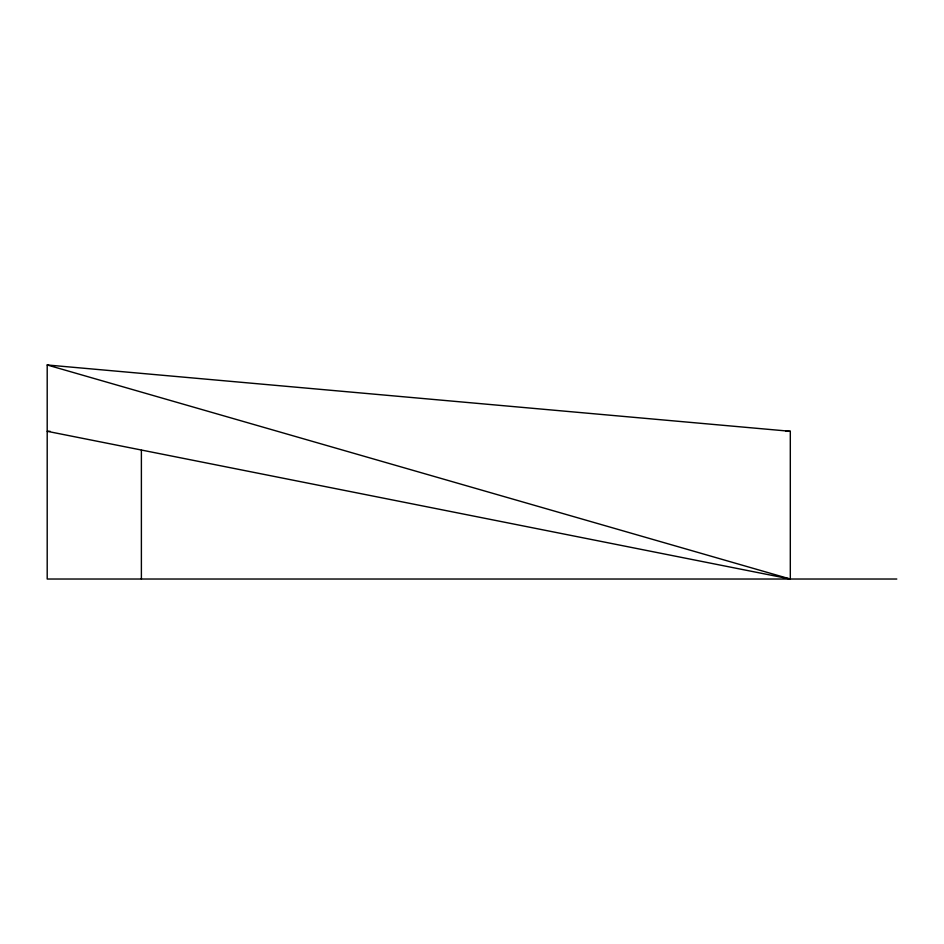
<?xml version="1.0" encoding="UTF-8"?>
<svg xmlns="http://www.w3.org/2000/svg" width="944" height="944" viewBox="0 0 944 944"><rect width="100%" height="100%" fill="white"/><g stroke="black" fill="none" stroke-linecap="round" stroke-linejoin="round"><path stroke-width="1.42" d="M50.138 431.302L47.2 431.302L790.305 579.026L790.305 431.302L47.2 364.974L47.2 579.026L896.8 579.026M785.88 431.302L790.305 431.302M47.2 364.974L790.305 579.026M141.388 450.312L141.388 579.026"/></g></svg>
